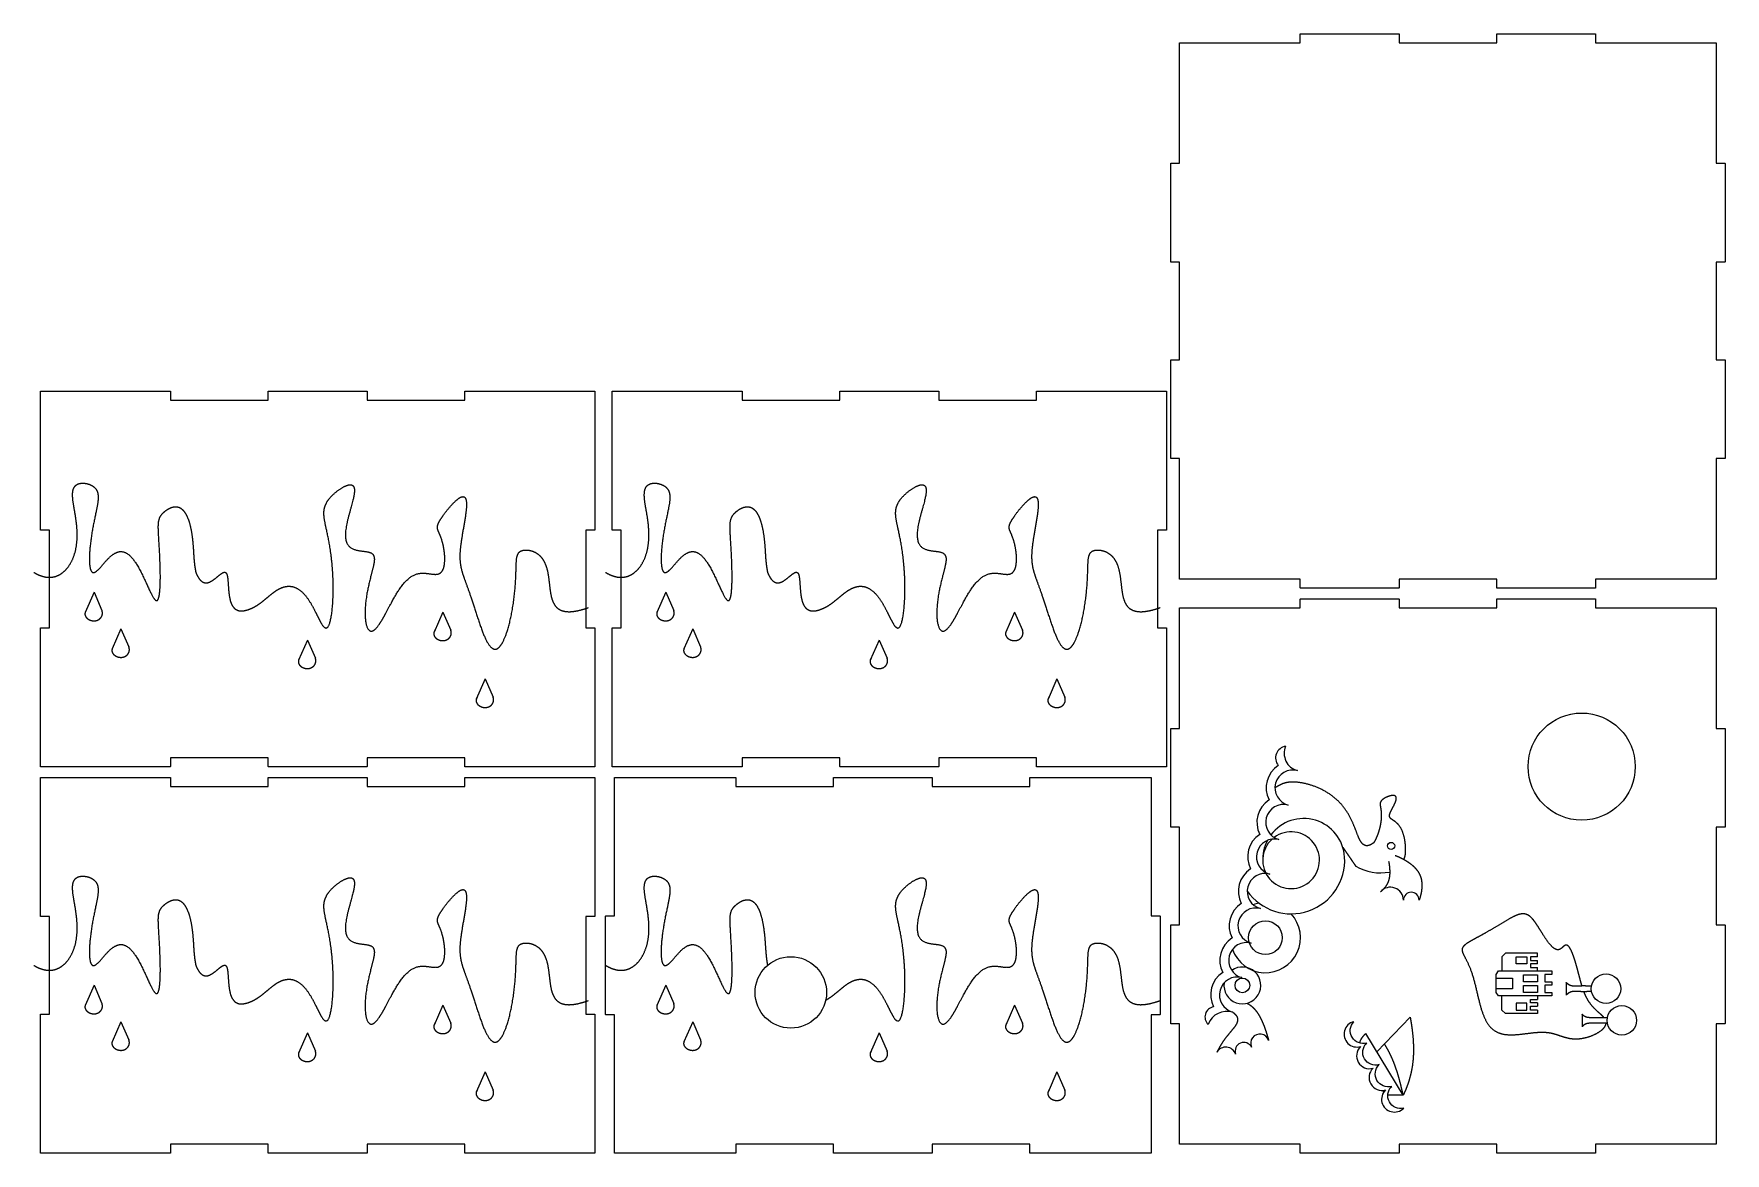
# Model space of a CAD drawing. Header units: millimetres. Extents: x -2 to 471, y 3 to 316.
import ezdxf

# ---------------------------------------------------------------- set-up
doc = ezdxf.new("R2010")
doc.units = ezdxf.units.MM
doc.layers.get('0').update_dxf_attribs({"linetype": 'CONTINUOUS'})

msp = doc.modelspace()

# ---------------------------------------------------------------- linework, layer by layer
for p, q in [((15, 160), (12.53, 154.38)), ((15, 160), (17.23, 154.93)), ((175, 160), (172.53, 154.38)), ((175, 160), (177.23, 154.93)), ((112.62, 154.46), (110.15, 148.84)), ((112.62, 154.46), (114.85, 149.39)), ((272.62, 154.46), (270.15, 148.84)), ((272.62, 154.46), (274.85, 149.39)), ((22.54, 149.79), (20.07, 144.16)), ((22.54, 149.79), (24.77, 144.72)), ((182.54, 149.79), (180.07, 144.16)), ((182.54, 149.79), (184.77, 144.72)), ((74.72, 146.64), (72.25, 141.02)), ((74.72, 146.64), (76.95, 141.57)), ((234.72, 146.64), (232.25, 141.02)), ((234.72, 146.64), (236.95, 141.57)), ((124.46, 135.75), (121.99, 130.12)), ((124.46, 135.75), (126.69, 130.68)), ((284.46, 135.75), (281.99, 130.12)), ((284.46, 135.75), (286.69, 130.68)), ((410, 59), (409, 58)), ((409, 58), (409, 54)), ((419, 59), (410, 59)), ((419, 58), (417, 58)), ((417, 58), (417, 56.9)), ((417, 56.9), (419, 56.9)), ((419, 58), (419, 59)), ((419, 56), (419, 56.9)), ((419, 56), (417, 56)), ((417, 56), (417, 55)), ((417, 55), (419, 55)), ((419, 54), (419, 55)), ((15, 50), (12.53, 44.38)), ((15, 50), (17.23, 44.93)), ((175, 50), (172.53, 44.38)), ((175, 50), (177.23, 44.93)), ((407.41, 51.98), (412, 51.98)), ((412, 49), (407.41, 49)), ((412, 51.98), (412, 49)), ((427.01, 50.74), (427.01, 47.26)), ((112.62, 44.46), (110.15, 38.84)), ((112.62, 44.46), (114.85, 39.39)), ((272.62, 44.46), (270.15, 38.84)), ((272.62, 44.46), (274.85, 39.39)), ((409, 43.06), (409, 47.06)), ((410, 42.06), (409, 43.06)), ((417, 45.06), (417, 46.06)), ((417, 46.06), (419, 46.06)), ((419, 45.06), (417, 45.06)), ((417, 44.15), (419, 44.15)), ((417, 43.06), (417, 44.15)), ((419, 43.06), (417, 43.06)), ((419, 47.06), (419, 46.06)), ((419, 45.06), (419, 44.15)), ((419, 43.06), (419, 42.06)), ((22.54, 39.79), (20.07, 34.16)), ((22.54, 39.79), (24.77, 34.72)), ((182.54, 39.79), (180.07, 34.16)), ((182.54, 39.79), (184.77, 34.72)), ((383.33, 41.08), (374.04, 31.34)), ((419, 42.06), (410, 42.06)), ((431.44, 41.88), (431.44, 38.4)), ((74.72, 36.64), (72.25, 31.02)), ((74.72, 36.64), (76.95, 31.57)), ((234.72, 36.64), (232.25, 31.02)), ((234.72, 36.64), (236.95, 31.57)), ((381.36, 19.22), (370.92, 36.5)), ((124.46, 25.75), (121.99, 20.12)), ((124.46, 25.75), (126.69, 20.68)), ((284.46, 25.75), (281.99, 20.12)), ((284.46, 25.75), (286.69, 20.68)), ((375.96, 20.17), (375.71, 20.58)), ((381.36, 19.22), (377.05, 19.22))]:
    msp.add_line(p, q)
for points in [[(380.23, 163.66), (380.23, 161.21), (380.18, 161.16), (352.62, 161.16), (352.57, 161.21), (352.57, 163.66), (318.87, 163.66), (318.82, 163.71), (318.82, 197.41), (316.37, 197.41), (316.32, 197.46), (316.32, 225.02), (316.37, 225.07), (318.82, 225.07), (318.82, 252.41), (316.37, 252.41), (316.32, 252.46), (316.32, 280.02), (316.37, 280.07), (318.82, 280.07), (318.82, 313.77), (318.87, 313.82), (352.57, 313.82), (352.57, 316.27), (352.62, 316.32), (380.18, 316.32), (380.23, 316.27), (380.23, 313.82), (407.57, 313.82), (407.57, 316.27), (407.62, 316.32), (435.18, 316.32), (435.23, 316.27), (435.23, 313.82), (468.93, 313.82), (468.98, 313.77), (468.98, 280.07), (471.43, 280.07), (471.48, 280.02), (471.48, 252.46), (471.43, 252.41), (468.98, 252.41), (468.98, 225.07), (471.43, 225.07), (471.48, 225.02), (471.48, 197.46), (471.43, 197.41), (468.98, 197.41), (468.98, 163.71), (468.93, 163.66), (435.23, 163.66), (435.23, 161.21), (435.18, 161.16), (407.62, 161.16), (407.57, 161.21), (407.57, 163.66)], [(118.75, 216.27), (118.8, 216.32), (155.11, 216.32), (155.16, 216.27), (155.16, 177.46), (155.11, 177.41), (152.66, 177.41), (152.66, 150.07), (155.11, 150.07), (155.16, 150.02), (155.16, 111.21), (155.11, 111.16), (118.8, 111.16), (118.75, 111.21), (118.75, 113.66), (91.41, 113.66), (91.41, 111.21), (91.36, 111.16), (63.8, 111.16), (63.75, 111.21), (63.75, 113.66), (36.41, 113.66), (36.41, 111.21), (36.36, 111.16), (0.05, 111.16), (0, 111.21), (0, 150.02), (0.05, 150.07), (2.5, 150.07), (2.5, 177.41), (0.05, 177.41), (0, 177.46), (0, 216.27), (0.05, 216.32), (36.36, 216.32), (36.41, 216.27), (36.41, 213.82), (63.75, 213.82), (63.75, 216.27), (63.8, 216.32), (91.36, 216.32), (91.41, 216.27), (91.41, 213.82), (118.75, 213.82)], [(251.41, 216.27), (251.41, 213.82), (278.75, 213.82), (278.75, 216.27), (278.8, 216.32), (315.11, 216.32), (315.16, 216.27), (315.16, 177.46), (315.11, 177.41), (312.66, 177.41), (312.66, 150.07), (315.11, 150.07), (315.16, 150.02), (315.16, 111.21), (315.11, 111.16), (278.8, 111.16), (278.75, 111.21), (278.75, 113.66), (251.41, 113.66), (251.41, 111.21), (251.36, 111.16), (223.8, 111.16), (223.75, 111.21), (223.75, 113.66), (196.41, 113.66), (196.41, 111.21), (196.36, 111.16), (160.05, 111.16), (160, 111.21), (160, 150.02), (160.05, 150.07), (162.5, 150.07), (162.5, 177.41), (160.05, 177.41), (160, 177.46), (160, 216.27), (160.05, 216.32), (196.36, 216.32), (196.41, 216.27), (196.41, 213.82), (223.75, 213.82), (223.75, 216.27), (223.8, 216.32), (251.36, 216.32)], [(471.43, 39.25), (468.98, 39.25), (468.98, 5.55), (468.93, 5.5), (435.23, 5.5), (435.23, 3.05), (435.18, 3), (407.62, 3), (407.57, 3.05), (407.57, 5.5), (380.23, 5.5), (380.23, 3.05), (380.18, 3), (352.62, 3), (352.57, 3.05), (352.57, 5.5), (318.87, 5.5), (318.82, 5.55), (318.82, 39.25), (316.37, 39.25), (316.32, 39.3), (316.32, 66.86), (316.37, 66.91), (318.82, 66.91), (318.82, 94.25), (316.37, 94.25), (316.32, 94.3), (316.32, 121.86), (316.37, 121.91), (318.82, 121.91), (318.82, 155.61), (318.87, 155.66), (352.57, 155.66), (352.57, 158.11), (352.62, 158.16), (380.18, 158.16), (380.23, 158.11), (380.23, 155.66), (407.57, 155.66), (407.57, 158.11), (407.62, 158.16), (435.18, 158.16), (435.23, 158.11), (435.23, 155.66), (468.93, 155.66), (468.98, 155.61), (468.98, 121.91), (471.43, 121.91), (471.48, 121.86), (471.48, 94.3), (471.43, 94.25), (468.98, 94.25), (468.98, 66.91), (471.43, 66.91), (471.48, 66.86), (471.48, 39.3)], [(155.16, 108.11), (155.16, 69.3), (155.11, 69.25), (152.66, 69.25), (152.66, 41.91), (155.11, 41.91), (155.16, 41.86), (155.16, 3.05), (155.11, 3), (118.8, 3), (118.75, 3.05), (118.75, 5.5), (91.41, 5.5), (91.41, 3.05), (91.36, 3), (63.8, 3), (63.75, 3.05), (63.75, 5.5), (36.41, 5.5), (36.41, 3.05), (36.36, 3), (0.05, 3), (0, 3.05), (0, 41.86), (0.05, 41.91), (2.5, 41.91), (2.5, 69.25), (0.05, 69.25), (0, 69.3), (0, 108.11), (0.05, 108.16), (36.36, 108.16), (36.41, 108.11), (36.41, 105.66), (63.75, 105.66), (63.75, 108.11), (63.8, 108.16), (91.36, 108.16), (91.41, 108.11), (91.41, 105.66), (118.75, 105.66), (118.75, 108.11), (118.8, 108.16), (155.11, 108.16)], [(158.16, 69.36), (158.21, 69.41), (160.66, 69.41), (160.66, 108.11), (160.71, 108.16), (194.52, 108.16), (194.57, 108.11), (194.57, 105.66), (221.91, 105.66), (221.91, 108.11), (221.96, 108.16), (249.52, 108.16), (249.57, 108.11), (249.57, 105.66), (276.91, 105.66), (276.91, 108.11), (276.96, 108.16), (310.77, 108.16), (310.82, 108.11), (310.82, 69.41), (313.27, 69.41), (313.32, 69.36), (313.32, 41.8), (313.27, 41.75), (310.82, 41.75), (310.82, 3.05), (310.77, 3), (276.96, 3), (276.91, 3.05), (276.91, 5.5), (249.57, 5.5), (249.57, 3.05), (249.52, 3), (221.96, 3), (221.91, 3.05), (221.91, 5.5), (194.57, 5.5), (194.57, 3.05), (194.52, 3), (160.71, 3), (160.66, 3.05), (160.66, 41.75), (158.21, 41.75), (158.16, 41.8)], [(413, 58), (416, 58), (416, 56), (413, 56)], [(408, 54), (423, 54), (423, 53), (421, 53), (421, 51), (423, 51), (423, 50), (421, 50), (421, 48), (423, 48), (423, 47), (408, 47), (407.41, 48), (407.41, 53.05)], [(415, 52.91), (419, 52.91), (419, 51), (415, 51)], [(415, 49.91), (419, 49.91), (419, 48), (415, 48)], [(413, 43), (416, 43), (416, 45), (413, 45)]]:
    msp.add_lwpolyline(points, close=True)
msp.add_lwpolyline([(371.16, 33.84, -0.767327), (367.56, 39.8, 1.019423), (369.43, 32.84, 0.782722), (372.93, 26.78, 0.782722), (376.43, 20.71, 1.019423), (381.52, 15.61, -0.767327), (378.16, 21.71, -0.782722), (374.66, 27.78, -0.782722)], format="xyb", close=True)
for centre, radius in [((431.32, 111.21), 15), ((378, 89), 1), ((342.82, 63.32), 4.73), ((210, 48), 10), ((438.13, 49.04), 4.13), ((336.37, 49.97), 2.06), ((442.56, 40.18), 4.13)]:
    msp.add_circle(centre, radius)
for centre, radius, start, end in [((348.97, 113.64), 3.31, 98.4303, 219.5022), ((353.07, 114.92), 5, 156.5148, 255), ((350.49, 105.26), 7.47, 122.9933, 207.0067), ((350.49, 105.26), 5, 75, 255), ((347.9, 95.6), 7.47, 122.9933, 207.0067), ((347.9, 95.6), 5, 75, 255), ((353.52, 85.21), 11.47, 3.397, 143.1431), ((345.31, 85.94), 7.47, 122.9933, 207.0067), ((345.31, 85.94), 5, 75, 255), ((350, 85), 7.95, -227.9764, 126.7696), ((353.52, 85.21), 11.47, 152.2536, 183.397), ((350, 85), 15, -144.9378, 3.397), ((342.72, 76.29), 7.47, 122.9933, 207.0067), ((342.72, 76.29), 5, 75, 255), ((375, 95), 13.55, 239.2757, 281.0924), ((377.81, 73.83), 3.61, 0, 140.1944), ((383.62, 73.83), 2.19, 0.0006, 180), ((340.13, 66.63), 7.47, 122.9933, 207.0067), ((340.13, 66.63), 5, 75, 255), ((342.82, 63.32), 9.81, 100.4102, 110.2264), ((342.82, 63.32), 9.81, -160.3748, 42.9679), ((337.54, 56.97), 7.47, 122.9933, 207.0067), ((337.54, 56.97), 5, 75, 255), ((334.96, 47.31), 7.47, 122.9933, 207.0067), ((334.96, 47.31), 5, 75, 255), ((336.37, 49.97), 5.15, -187.9642, 125.2181), ((328.7, 41.14), 2.81, 98.1349, 228.2347), ((332.02, 37.22), 5.5, 72.671, 160.7115), ((336.77, 31.57), 2.43, 26.0131, 199.7468), ((341.26, 33.77), 2.57, 18.2838, 206.0131), ((368.43, 36.3), 3.61, 313.8979, 316.1021), ((371.93, 30.24), 3.61, 103.8979, 106.1021), ((331.73, 29.76), 2.92, 19.7468, 148.6713), ((371.93, 30.24), 3.61, 313.8979, 316.1021), ((375.43, 24.18), 3.61, 103.8979, 106.1021), ((375.43, 24.18), 3.61, 313.8979, 316.1021), ((378.93, 18.11), 3.61, 103.8979, 106.1021)]:
    msp.add_arc(centre, radius, start, end)
for points in [[(-1.84, 165.58), (-1.43, 165.33), (-0.61, 164.88), (0.58, 164.39), (2.11, 164.06), (3.91, 164.21), (5.58, 164.91), (7.1, 166.13), (8.4, 167.84), (9.42, 169.97), (10.09, 172.46), (10.37, 175.2), (10.29, 178.08), (9.9, 180.98), (9.39, 183.73), (8.98, 186.17), (8.92, 188.17), (9.36, 189.62), (10.39, 190.44), (11.87, 190.67), (13.5, 190.39), (14.93, 189.7), (15.89, 188.65), (16.28, 187.21), (16.15, 185.28), (15.65, 182.79), (14.97, 179.74), (14.32, 176.26), (13.83, 172.65), (13.63, 169.36), (13.77, 166.83), (14.28, 165.42), (15.15, 165.32), (16.37, 166.41), (17.86, 168.25), (19.57, 170.16), (21.42, 171.47), (23.32, 171.63), (25.2, 170.39), (26.98, 167.97), (28.62, 164.81), (30.06, 161.58), (31.28, 158.93), (32.23, 157.45), (32.93, 157.5), (33.37, 159.12), (33.58, 162), (33.59, 165.7), (33.45, 169.66), (33.24, 173.37), (33.04, 176.44), (32.94, 178.67), (33.08, 180.22), (33.54, 181.36), (34.37, 182.34), (35.56, 183.27), (36.97, 183.96), (38.43, 184.09), (39.77, 183.4), (40.88, 181.87), (41.71, 179.71), (42.27, 177.22), (42.6, 174.74), (42.78, 172.53), (42.88, 170.67), (42.98, 169.04), (43.12, 167.75), (43.28, 166.71), (43.41, 165.96), (43.48, 165.58)], [(59.76, 155.84), (60.12, 156.03), (60.81, 156.44), (61.81, 157.12), (63.06, 158.15), (64.6, 159.48), (66.19, 160.69), (67.9, 161.56), (69.73, 161.86), (71.6, 161.42), (73.4, 160.14), (75.05, 158.08), (76.49, 155.52), (77.73, 152.92), (78.79, 150.82), (79.71, 149.72), (80.52, 149.98), (81.19, 151.71), (81.7, 154.75), (81.98, 158.78), (81.98, 163.38), (81.68, 168.07), (81.12, 172.46), (80.39, 176.22), (79.66, 179.25), (79.21, 181.68), (79.33, 183.72), (80.22, 185.63), (81.89, 187.51), (84.12, 189.24), (86.31, 190.32), (87.82, 190.18), (88.15, 188.4), (87.35, 185.07), (86.06, 180.88), (85.12, 176.74), (85.34, 173.56), (87.05, 171.81), (90.07, 171.51), (92.64, 171.34), (93.7, 170.25), (93.45, 167.98), (92.48, 164.65), (91.48, 160.67), (90.85, 156.56), (90.75, 152.88), (91.2, 150.16), (92.12, 148.81), (93.36, 149.04), (94.82, 150.8), (96.45, 153.68), (98.21, 157.13), (100.1, 160.51), (102.13, 163.25), (104.26, 164.96), (106.44, 165.52), (108.54, 165.27), (110.41, 164.89), (111.89, 165.05), (112.86, 166.24), (113.26, 168.42), (113.16, 171.15), (112.65, 173.82), (111.93, 175.92), (111.25, 177.25), (110.94, 178.18), (111.27, 179.32), (112.33, 181.06), (113.96, 183.23), (115.82, 185.34), (117.53, 186.78), (118.75, 187.04), (119.32, 185.89), (119.29, 183.52), (118.82, 180.35), (118.18, 176.87), (117.62, 173.56), (117.32, 170.71), (117.39, 168.31), (117.81, 166.18), (118.53, 164.02), (119.46, 161.55), (120.51, 158.6), (121.61, 155.2), (122.75, 151.63), (123.92, 148.28), (125.13, 145.6), (126.4, 144.01), (127.7, 143.79), (129, 145.05), (130.24, 147.63), (131.32, 151.19), (132.17, 155.31), (132.74, 159.53), (133.04, 163.41), (133.12, 166.61), (133.16, 168.98), (133.39, 170.56), (134.03, 171.49), (135.21, 171.91), (136.81, 171.87), (138.57, 171.3), (140.14, 170.12), (141.28, 168.32), (141.98, 166.01), (142.34, 163.41), (142.58, 160.76), (142.96, 158.33), (143.73, 156.37), (145.05, 155.03), (147.04, 154.41), (149.19, 154.53), (151.13, 154.98), (152.56, 155.43), (153.32, 155.7)], [(158.16, 165.58), (158.57, 165.33), (159.39, 164.88), (160.58, 164.39), (162.11, 164.06), (163.91, 164.21), (165.58, 164.91), (167.1, 166.13), (168.4, 167.84), (169.42, 169.97), (170.09, 172.46), (170.37, 175.2), (170.29, 178.08), (169.9, 180.98), (169.39, 183.73), (168.98, 186.17), (168.92, 188.17), (169.36, 189.62), (170.39, 190.44), (171.87, 190.67), (173.5, 190.39), (174.93, 189.7), (175.89, 188.65), (176.28, 187.21), (176.15, 185.28), (175.65, 182.79), (174.97, 179.74), (174.32, 176.26), (173.83, 172.65), (173.63, 169.36), (173.77, 166.83), (174.28, 165.42), (175.15, 165.32), (176.37, 166.41), (177.86, 168.25), (179.57, 170.16), (181.42, 171.47), (183.32, 171.63), (185.2, 170.39), (186.98, 167.97), (188.62, 164.81), (190.06, 161.58), (191.28, 158.93), (192.23, 157.45), (192.93, 157.5), (193.37, 159.12), (193.58, 162), (193.59, 165.7), (193.45, 169.66), (193.24, 173.37), (193.04, 176.44), (192.94, 178.67), (193.08, 180.22), (193.54, 181.36), (194.37, 182.34), (195.56, 183.27), (196.97, 183.96), (198.43, 184.09), (199.77, 183.4), (200.88, 181.87), (201.71, 179.71), (202.27, 177.22), (202.6, 174.74), (202.78, 172.53), (202.88, 170.67), (202.98, 169.04), (203.12, 167.75), (203.28, 166.71), (203.41, 165.96), (203.48, 165.58)], [(219.76, 155.84), (220.12, 156.03), (220.81, 156.44), (221.81, 157.12), (223.06, 158.15), (224.6, 159.48), (226.19, 160.69), (227.9, 161.56), (229.73, 161.86), (231.6, 161.42), (233.4, 160.14), (235.05, 158.08), (236.49, 155.52), (237.73, 152.92), (238.79, 150.82), (239.71, 149.72), (240.52, 149.98), (241.19, 151.71), (241.7, 154.75), (241.98, 158.78), (241.98, 163.38), (241.68, 168.07), (241.12, 172.46), (240.39, 176.22), (239.66, 179.25), (239.21, 181.68), (239.33, 183.72), (240.22, 185.63), (241.89, 187.51), (244.12, 189.24), (246.31, 190.32), (247.82, 190.18), (248.15, 188.4), (247.35, 185.07), (246.06, 180.88), (245.12, 176.74), (245.34, 173.56), (247.05, 171.81), (250.07, 171.51), (252.64, 171.34), (253.7, 170.25), (253.45, 167.98), (252.48, 164.65), (251.48, 160.67), (250.85, 156.56), (250.75, 152.88), (251.2, 150.16), (252.12, 148.81), (253.36, 149.04), (254.82, 150.8), (256.45, 153.68), (258.21, 157.13), (260.1, 160.51), (262.13, 163.25), (264.26, 164.96), (266.44, 165.52), (268.54, 165.27), (270.41, 164.89), (271.89, 165.05), (272.86, 166.24), (273.26, 168.42), (273.16, 171.15), (272.65, 173.82), (271.93, 175.92), (271.25, 177.25), (270.94, 178.18), (271.27, 179.32), (272.33, 181.06), (273.96, 183.23), (275.82, 185.34), (277.53, 186.78), (278.75, 187.04), (279.32, 185.89), (279.29, 183.52), (278.82, 180.35), (278.18, 176.87), (277.62, 173.56), (277.32, 170.71), (277.39, 168.31), (277.81, 166.18), (278.53, 164.02), (279.46, 161.55), (280.51, 158.6), (281.61, 155.2), (282.75, 151.63), (283.92, 148.28), (285.13, 145.6), (286.4, 144.01), (287.7, 143.79), (289, 145.05), (290.24, 147.63), (291.32, 151.19), (292.17, 155.31), (292.74, 159.53), (293.04, 163.41), (293.12, 166.61), (293.16, 168.98), (293.39, 170.56), (294.03, 171.49), (295.21, 171.91), (296.81, 171.87), (298.57, 171.3), (300.14, 170.12), (301.28, 168.32), (301.98, 166.01), (302.34, 163.41), (302.58, 160.76), (302.96, 158.33), (303.73, 156.37), (305.05, 155.03), (307.04, 154.41), (309.19, 154.53), (311.13, 154.98), (312.56, 155.43), (313.32, 155.7)], [(43.48, 165.58), (43.63, 165.21), (43.94, 164.52), (44.43, 163.68), (45.14, 162.9), (46.11, 162.52), (47.15, 162.67), (48.23, 163.28), (49.3, 164.14), (50.3, 165.01), (51.14, 165.62), (51.78, 165.74), (52.2, 165.24), (52.43, 164.13), (52.54, 162.56), (52.65, 160.71), (52.84, 158.82), (53.22, 157.13), (53.86, 155.8), (54.81, 154.95), (56.09, 154.64), (57.39, 154.84), (58.52, 155.24), (59.34, 155.62), (59.76, 155.84)], [(203.48, 165.58), (203.63, 165.21), (203.94, 164.52), (204.43, 163.68), (205.14, 162.9), (206.11, 162.52), (207.15, 162.67), (208.23, 163.28), (209.3, 164.14), (210.3, 165.01), (211.14, 165.62), (211.78, 165.74), (212.2, 165.24), (212.43, 164.13), (212.54, 162.56), (212.65, 160.71), (212.84, 158.82), (213.22, 157.13), (213.86, 155.8), (214.81, 154.95), (216.09, 154.64), (217.39, 154.84), (218.52, 155.24), (219.34, 155.62), (219.76, 155.84)], [(12.77, 154.93), (12.72, 154.84), (12.63, 154.67), (12.52, 154.41), (12.44, 154.08), (12.46, 153.69), (12.58, 153.31), (12.81, 152.96), (13.13, 152.64), (13.52, 152.37), (13.98, 152.16), (14.47, 152.03), (14.97, 151.98), (15.46, 152.02), (15.92, 152.15), (16.33, 152.35), (16.69, 152.62), (16.98, 152.93), (17.19, 153.28), (17.32, 153.66), (17.38, 154.07), (17.36, 154.4), (17.31, 154.66), (17.26, 154.84), (17.23, 154.93)], [(172.77, 154.93), (172.72, 154.84), (172.63, 154.67), (172.52, 154.41), (172.44, 154.08), (172.46, 153.69), (172.58, 153.31), (172.81, 152.96), (173.13, 152.64), (173.52, 152.37), (173.98, 152.16), (174.47, 152.03), (174.97, 151.98), (175.46, 152.02), (175.92, 152.15), (176.33, 152.35), (176.69, 152.62), (176.98, 152.93), (177.19, 153.28), (177.32, 153.66), (177.38, 154.07), (177.36, 154.4), (177.31, 154.66), (177.26, 154.84), (177.23, 154.93)], [(110.39, 149.39), (110.34, 149.3), (110.25, 149.13), (110.14, 148.87), (110.06, 148.54), (110.08, 148.15), (110.2, 147.77), (110.43, 147.42), (110.75, 147.1), (111.14, 146.83), (111.6, 146.62), (112.09, 146.49), (112.59, 146.44), (113.08, 146.48), (113.54, 146.6), (113.95, 146.81), (114.31, 147.08), (114.6, 147.39), (114.81, 147.74), (114.94, 148.12), (115, 148.53), (114.98, 148.86), (114.93, 149.12), (114.88, 149.3), (114.85, 149.39)], [(270.39, 149.39), (270.34, 149.3), (270.25, 149.13), (270.14, 148.87), (270.06, 148.54), (270.08, 148.15), (270.2, 147.77), (270.43, 147.42), (270.75, 147.1), (271.14, 146.83), (271.6, 146.62), (272.09, 146.49), (272.59, 146.44), (273.08, 146.48), (273.54, 146.6), (273.95, 146.81), (274.31, 147.08), (274.6, 147.39), (274.81, 147.74), (274.94, 148.12), (275, 148.53), (274.98, 148.86), (274.93, 149.12), (274.88, 149.3), (274.85, 149.39)], [(20.31, 144.72), (20.26, 144.63), (20.17, 144.45), (20.06, 144.2), (19.99, 143.87), (20, 143.47), (20.12, 143.1), (20.35, 142.74), (20.67, 142.43), (21.07, 142.15), (21.52, 141.95), (22.01, 141.81), (22.51, 141.76), (23, 141.8), (23.46, 141.93), (23.87, 142.13), (24.23, 142.4), (24.52, 142.72), (24.73, 143.07), (24.87, 143.45), (24.92, 143.85), (24.9, 144.19), (24.85, 144.45), (24.8, 144.63), (24.77, 144.72)], [(180.31, 144.72), (180.26, 144.63), (180.17, 144.45), (180.06, 144.2), (179.99, 143.87), (180, 143.47), (180.12, 143.1), (180.35, 142.74), (180.67, 142.43), (181.07, 142.15), (181.52, 141.95), (182.01, 141.81), (182.51, 141.76), (183, 141.8), (183.46, 141.93), (183.87, 142.13), (184.23, 142.4), (184.52, 142.72), (184.73, 143.07), (184.87, 143.45), (184.92, 143.85), (184.9, 144.19), (184.85, 144.45), (184.8, 144.63), (184.77, 144.72)], [(72.49, 141.57), (72.44, 141.48), (72.34, 141.31), (72.24, 141.06), (72.16, 140.73), (72.18, 140.33), (72.3, 139.95), (72.53, 139.6), (72.85, 139.28), (73.24, 139.01), (73.7, 138.8), (74.18, 138.67), (74.68, 138.62), (75.17, 138.66), (75.63, 138.79), (76.05, 138.99), (76.41, 139.26), (76.69, 139.57), (76.91, 139.93), (77.04, 140.31), (77.1, 140.71), (77.08, 141.04), (77.03, 141.31), (76.98, 141.48), (76.95, 141.57)], [(232.49, 141.57), (232.44, 141.48), (232.34, 141.31), (232.24, 141.06), (232.16, 140.73), (232.18, 140.33), (232.3, 139.95), (232.53, 139.6), (232.85, 139.28), (233.24, 139.01), (233.7, 138.8), (234.18, 138.67), (234.68, 138.62), (235.17, 138.66), (235.63, 138.79), (236.05, 138.99), (236.41, 139.26), (236.69, 139.57), (236.91, 139.93), (237.04, 140.31), (237.1, 140.71), (237.08, 141.04), (237.03, 141.31), (236.98, 141.48), (236.95, 141.57)], [(122.23, 130.68), (122.18, 130.59), (122.09, 130.41), (121.99, 130.16), (121.91, 129.83), (121.92, 129.43), (122.05, 129.06), (122.27, 128.7), (122.59, 128.39), (122.99, 128.12), (123.44, 127.91), (123.93, 127.77), (124.43, 127.72), (124.92, 127.76), (125.38, 127.89), (125.8, 128.09), (126.15, 128.36), (126.44, 128.68), (126.65, 129.03), (126.79, 129.41), (126.84, 129.81), (126.82, 130.15), (126.77, 130.41), (126.72, 130.59), (126.69, 130.68)], [(282.23, 130.68), (282.18, 130.59), (282.09, 130.41), (281.99, 130.16), (281.91, 129.83), (281.92, 129.43), (282.05, 129.06), (282.27, 128.7), (282.59, 128.39), (282.99, 128.12), (283.44, 127.91), (283.93, 127.77), (284.43, 127.72), (284.92, 127.76), (285.38, 127.89), (285.8, 128.09), (286.15, 128.36), (286.44, 128.68), (286.65, 129.03), (286.79, 129.41), (286.84, 129.81), (286.82, 130.15), (286.77, 130.41), (286.72, 130.59), (286.69, 130.68)], [(373.08, 89.86), (372.82, 89.66), (372.33, 89.34), (371.63, 89.02), (370.82, 88.95), (369.98, 89.44), (369.27, 90.47), (368.63, 91.98), (367.95, 93.85), (367.11, 95.94), (366.01, 98.1), (364.57, 100.2), (362.76, 102.11), (360.62, 103.74), (358.27, 105.04), (355.85, 106), (353.54, 106.61), (351.48, 106.9), (349.78, 106.92), (348.44, 106.72), (347.39, 106.34), (346.65, 105.94), (346.08, 105.61), (345.69, 105.37), (345.49, 105.25)], [(381.57, 85.21), (381.6, 85.29), (381.65, 85.43), (381.74, 85.62), (381.84, 85.87), (381.96, 86.35), (382.05, 87.14), (382.07, 88.27), (382, 89.66), (381.77, 91.18), (381.37, 92.67), (380.79, 93.99), (380.06, 95.03), (379.24, 95.76), (378.44, 96.26), (377.82, 96.66), (377.48, 97.12), (377.5, 97.76), (377.86, 98.64), (378.43, 99.7), (379.02, 100.82), (379.45, 101.84), (379.54, 102.64), (379.21, 103.09), (378.49, 103.2), (377.54, 103), (376.55, 102.61), (375.7, 102.12), (375.15, 101.61), (374.9, 101.1), (374.89, 100.55), (375.01, 99.93), (375.15, 99.19), (375.25, 98.34), (375.27, 97.39), (375.21, 96.37), (375.07, 95.31), (374.87, 94.27), (374.6, 93.26), (374.29, 92.31), (373.94, 91.41), (373.61, 90.76), (373.36, 90.29), (373.17, 90), (373.08, 89.86)], [(364.47, 88.65), (364.61, 88.44), (364.9, 88.01), (365.33, 87.38), (365.91, 86.53), (366.63, 85.47), (367.21, 84.62), (367.64, 83.99), (367.93, 83.57), (368.08, 83.35)], [(379.17, 86.35), (379.38, 86.26), (379.8, 86.09), (380.41, 85.82), (381.2, 85.43), (382.14, 84.9), (383.03, 84.32), (383.87, 83.68), (384.63, 82.98), (385.3, 82.2), (385.85, 81.34), (386.27, 80.4), (386.53, 79.36), (386.64, 78.25), (386.6, 77.11), (386.44, 75.96), (386.23, 75.07), (386.04, 74.44), (385.89, 74.03), (385.82, 73.83)], [(-1.84, 55.58), (-1.43, 55.33), (-0.61, 54.88), (0.58, 54.39), (2.11, 54.06), (3.91, 54.21), (5.58, 54.91), (7.1, 56.13), (8.4, 57.84), (9.42, 59.97), (10.09, 62.46), (10.37, 65.2), (10.29, 68.08), (9.9, 70.98), (9.39, 73.73), (8.98, 76.17), (8.92, 78.17), (9.36, 79.62), (10.39, 80.44), (11.87, 80.67), (13.5, 80.39), (14.93, 79.7), (15.89, 78.65), (16.28, 77.21), (16.15, 75.28), (15.65, 72.79), (14.97, 69.74), (14.32, 66.26), (13.83, 62.65), (13.63, 59.36), (13.77, 56.83), (14.28, 55.42), (15.15, 55.32), (16.37, 56.41), (17.86, 58.25), (19.57, 60.16), (21.42, 61.47), (23.32, 61.63), (25.2, 60.39), (26.98, 57.97), (28.62, 54.81), (30.06, 51.58), (31.28, 48.93), (32.23, 47.45), (32.93, 47.5), (33.37, 49.12), (33.58, 52), (33.59, 55.7), (33.45, 59.66), (33.24, 63.37), (33.04, 66.44), (32.94, 68.67), (33.08, 70.22), (33.54, 71.36), (34.37, 72.34), (35.56, 73.27), (36.97, 73.96), (38.43, 74.09), (39.77, 73.4), (40.88, 71.87), (41.71, 69.71), (42.27, 67.22), (42.6, 64.74), (42.78, 62.53), (42.88, 60.67), (42.98, 59.04), (43.12, 57.75), (43.28, 56.71), (43.41, 55.96), (43.48, 55.58)], [(377.3, 84.67), (377.34, 84.44), (377.42, 83.99), (377.52, 83.33), (377.6, 82.47), (377.63, 81.46), (377.56, 80.5), (377.39, 79.61), (377.12, 78.79), (376.74, 78.03), (376.27, 77.34), (375.82, 76.83), (375.44, 76.48), (375.17, 76.25), (375.04, 76.14)], [(377.55, 81.69), (377.55, 81.69), (377.55, 81.69), (377.56, 81.69), (377.57, 81.7), (377.58, 81.7), (377.59, 81.7), (377.6, 81.7), (377.6, 81.7), (377.61, 81.7)], [(59.76, 45.84), (60.12, 46.03), (60.81, 46.44), (61.81, 47.12), (63.06, 48.15), (64.6, 49.48), (66.19, 50.69), (67.9, 51.56), (69.73, 51.86), (71.6, 51.42), (73.4, 50.14), (75.05, 48.08), (76.49, 45.52), (77.73, 42.92), (78.79, 40.82), (79.71, 39.72), (80.52, 39.98), (81.19, 41.71), (81.7, 44.75), (81.98, 48.78), (81.98, 53.38), (81.68, 58.07), (81.12, 62.46), (80.39, 66.22), (79.66, 69.25), (79.21, 71.68), (79.33, 73.72), (80.22, 75.63), (81.89, 77.51), (84.12, 79.24), (86.31, 80.32), (87.82, 80.18), (88.15, 78.4), (87.35, 75.07), (86.06, 70.88), (85.12, 66.74), (85.34, 63.56), (87.05, 61.81), (90.07, 61.51), (92.64, 61.34), (93.7, 60.25), (93.45, 57.98), (92.48, 54.65), (91.48, 50.67), (90.85, 46.56), (90.75, 42.88), (91.2, 40.16), (92.12, 38.81), (93.36, 39.04), (94.82, 40.8), (96.45, 43.68), (98.21, 47.13), (100.1, 50.51), (102.13, 53.25), (104.26, 54.96), (106.44, 55.52), (108.54, 55.27), (110.41, 54.89), (111.89, 55.05), (112.86, 56.24), (113.26, 58.42), (113.16, 61.15), (112.65, 63.82), (111.93, 65.92), (111.25, 67.25), (110.94, 68.18), (111.27, 69.32), (112.33, 71.06), (113.96, 73.23), (115.82, 75.34), (117.53, 76.78), (118.75, 77.04), (119.32, 75.89), (119.29, 73.52), (118.82, 70.35), (118.18, 66.87), (117.62, 63.56), (117.32, 60.71), (117.39, 58.31), (117.81, 56.18), (118.53, 54.02), (119.46, 51.55), (120.51, 48.6), (121.61, 45.2), (122.75, 41.63), (123.92, 38.28), (125.13, 35.6), (126.4, 34.01), (127.7, 33.79), (129, 35.05), (130.24, 37.63), (131.32, 41.19), (132.17, 45.31), (132.74, 49.53), (133.04, 53.41), (133.12, 56.61), (133.16, 58.98), (133.39, 60.56), (134.03, 61.49), (135.21, 61.91), (136.81, 61.87), (138.57, 61.3), (140.14, 60.12), (141.28, 58.32), (141.98, 56.01), (142.34, 53.41), (142.58, 50.76), (142.96, 48.33), (143.73, 46.37), (145.05, 45.03), (147.04, 44.41), (149.19, 44.53), (151.13, 44.98), (152.56, 45.43), (153.32, 45.7)], [(219.76, 45.84), (220.12, 46.03), (220.81, 46.44), (221.81, 47.12), (223.06, 48.15), (224.6, 49.48), (226.19, 50.69), (227.9, 51.56), (229.73, 51.86), (231.6, 51.42), (233.4, 50.14), (235.05, 48.08), (236.49, 45.52), (237.73, 42.92), (238.79, 40.82), (239.71, 39.72), (240.52, 39.98), (241.19, 41.71), (241.7, 44.75), (241.98, 48.78), (241.98, 53.38), (241.68, 58.07), (241.12, 62.46), (240.39, 66.22), (239.66, 69.25), (239.21, 71.68), (239.33, 73.72), (240.22, 75.63), (241.89, 77.51), (244.12, 79.24), (246.31, 80.32), (247.82, 80.18), (248.15, 78.4), (247.35, 75.07), (246.06, 70.88), (245.12, 66.74), (245.34, 63.56), (247.05, 61.81), (250.07, 61.51), (252.64, 61.34), (253.7, 60.25), (253.45, 57.98), (252.48, 54.65), (251.48, 50.67), (250.85, 46.56), (250.75, 42.88), (251.2, 40.16), (252.12, 38.81), (253.36, 39.04), (254.82, 40.8), (256.45, 43.68), (258.21, 47.13), (260.1, 50.51), (262.13, 53.25), (264.26, 54.96), (266.44, 55.52), (268.54, 55.27), (270.41, 54.89), (271.89, 55.05), (272.86, 56.24), (273.26, 58.42), (273.16, 61.15), (272.65, 63.82), (271.93, 65.92), (271.25, 67.25), (270.94, 68.18), (271.27, 69.32), (272.33, 71.06), (273.96, 73.23), (275.82, 75.34), (277.53, 76.78), (278.75, 77.04), (279.32, 75.89), (279.29, 73.52), (278.82, 70.35), (278.18, 66.87), (277.62, 63.56), (277.32, 60.71), (277.39, 58.31), (277.81, 56.18), (278.53, 54.02), (279.46, 51.55), (280.51, 48.6), (281.61, 45.2), (282.75, 41.63), (283.92, 38.28), (285.13, 35.6), (286.4, 34.01), (287.7, 33.79), (289, 35.05), (290.24, 37.63), (291.32, 41.19), (292.17, 45.31), (292.74, 49.53), (293.04, 53.41), (293.12, 56.61), (293.16, 58.98), (293.39, 60.56), (294.03, 61.49), (295.21, 61.91), (296.81, 61.87), (298.57, 61.3), (300.14, 60.12), (301.28, 58.32), (301.98, 56.01), (302.34, 53.41), (302.58, 50.76), (302.96, 48.33), (303.73, 46.37), (305.05, 45.03), (307.04, 44.41), (309.19, 44.53), (311.13, 44.98), (312.56, 45.43), (313.32, 45.7)], [(43.48, 55.58), (43.63, 55.21), (43.94, 54.52), (44.43, 53.68), (45.14, 52.9), (46.11, 52.52), (47.15, 52.67), (48.23, 53.28), (49.3, 54.14), (50.3, 55.01), (51.14, 55.62), (51.78, 55.74), (52.2, 55.24), (52.43, 54.13), (52.54, 52.56), (52.65, 50.71), (52.84, 48.82), (53.22, 47.13), (53.86, 45.8), (54.81, 44.95), (56.09, 44.64), (57.39, 44.84), (58.52, 45.24), (59.34, 45.62), (59.76, 45.84)], [(12.77, 44.93), (12.72, 44.84), (12.63, 44.67), (12.52, 44.41), (12.44, 44.08), (12.46, 43.69), (12.58, 43.31), (12.81, 42.96), (13.13, 42.64), (13.52, 42.37), (13.98, 42.16), (14.47, 42.03), (14.97, 41.98), (15.46, 42.02), (15.92, 42.15), (16.33, 42.35), (16.69, 42.62), (16.98, 42.93), (17.19, 43.28), (17.32, 43.66), (17.38, 44.07), (17.36, 44.4), (17.31, 44.66), (17.26, 44.84), (17.23, 44.93)], [(172.77, 44.93), (172.72, 44.84), (172.63, 44.67), (172.52, 44.41), (172.44, 44.08), (172.46, 43.69), (172.58, 43.31), (172.81, 42.96), (173.13, 42.64), (173.52, 42.37), (173.98, 42.16), (174.47, 42.03), (174.97, 41.98), (175.46, 42.02), (175.92, 42.15), (176.33, 42.35), (176.69, 42.62), (176.98, 42.93), (177.19, 43.28), (177.32, 43.66), (177.38, 44.07), (177.36, 44.4), (177.31, 44.66), (177.26, 44.84), (177.23, 44.93)], [(337.67, 44.98), (337.83, 44.9), (338.15, 44.72), (338.61, 44.42), (339.2, 43.95), (339.9, 43.24), (340.56, 42.39), (341.18, 41.4), (341.75, 40.27), (342.29, 39.01), (342.8, 37.64), (343.17, 36.46), (343.45, 35.53), (343.62, 34.9), (343.71, 34.57)], [(110.39, 39.39), (110.34, 39.3), (110.25, 39.13), (110.14, 38.87), (110.06, 38.54), (110.08, 38.15), (110.2, 37.77), (110.43, 37.42), (110.75, 37.1), (111.14, 36.83), (111.6, 36.62), (112.09, 36.49), (112.59, 36.44), (113.08, 36.48), (113.54, 36.6), (113.95, 36.81), (114.31, 37.08), (114.6, 37.39), (114.81, 37.74), (114.94, 38.12), (115, 38.53), (114.98, 38.86), (114.93, 39.12), (114.88, 39.3), (114.85, 39.39)], [(270.39, 39.39), (270.34, 39.3), (270.25, 39.13), (270.14, 38.87), (270.06, 38.54), (270.08, 38.15), (270.2, 37.77), (270.43, 37.42), (270.75, 37.1), (271.14, 36.83), (271.6, 36.62), (272.09, 36.49), (272.59, 36.44), (273.08, 36.48), (273.54, 36.6), (273.95, 36.81), (274.31, 37.08), (274.6, 37.39), (274.81, 37.74), (274.94, 38.12), (275, 38.53), (274.98, 38.86), (274.93, 39.12), (274.88, 39.3), (274.85, 39.39)], [(333.66, 42.48), (333.81, 42.37), (334.1, 42.14), (334.46, 41.8), (334.82, 41.34), (335.05, 40.74), (335.07, 40.12), (334.89, 39.49), (334.53, 38.83), (334.04, 38.14), (333.45, 37.42), (332.81, 36.67), (332.16, 35.87), (331.51, 35.03), (330.89, 34.15), (330.3, 33.24), (329.86, 32.47), (329.54, 31.88), (329.34, 31.48), (329.24, 31.28)], [(383.33, 41.08), (383.42, 40.57), (383.6, 39.56), (383.83, 38.06), (384.07, 36.09), (384.24, 33.7), (384.28, 31.38), (384.17, 29.15), (383.9, 27), (383.48, 24.94), (382.92, 22.95), (382.36, 21.43), (381.88, 20.31), (381.54, 19.58), (381.36, 19.22)], [(438.49, 40.9), (438.32, 40.9), (437.99, 40.91), (437.51, 40.92), (436.91, 40.93), (436.22, 40.92), (435.58, 40.91), (434.99, 40.9), (434.45, 40.89), (433.94, 40.9), (433.49, 40.92), (433.08, 40.96), (432.72, 41.04), (432.41, 41.14), (432.15, 41.27), (431.92, 41.43), (431.74, 41.6), (431.59, 41.73), (431.49, 41.83), (431.44, 41.88)], [(438.49, 39.39), (438.32, 39.38), (437.99, 39.37), (437.51, 39.36), (436.91, 39.36), (436.22, 39.36), (435.58, 39.37), (434.99, 39.39), (434.45, 39.39), (433.94, 39.39), (433.49, 39.37), (433.08, 39.32), (432.72, 39.25), (432.41, 39.15), (432.15, 39.02), (431.92, 38.85), (431.74, 38.69), (431.59, 38.55), (431.49, 38.45), (431.44, 38.4)], [(20.31, 34.72), (20.26, 34.63), (20.17, 34.45), (20.06, 34.2), (19.99, 33.87), (20, 33.47), (20.12, 33.1), (20.35, 32.74), (20.67, 32.43), (21.07, 32.15), (21.52, 31.95), (22.01, 31.81), (22.51, 31.76), (23, 31.8), (23.46, 31.93), (23.87, 32.13), (24.23, 32.4), (24.52, 32.72), (24.73, 33.07), (24.87, 33.45), (24.92, 33.85), (24.9, 34.19), (24.85, 34.45), (24.8, 34.63), (24.77, 34.72)], [(180.31, 34.72), (180.26, 34.63), (180.17, 34.45), (180.06, 34.2), (179.99, 33.87), (180, 33.47), (180.12, 33.1), (180.35, 32.74), (180.67, 32.43), (181.07, 32.15), (181.52, 31.95), (182.01, 31.81), (182.51, 31.76), (183, 31.8), (183.46, 31.93), (183.87, 32.13), (184.23, 32.4), (184.52, 32.72), (184.73, 33.07), (184.87, 33.45), (184.92, 33.85), (184.9, 34.19), (184.85, 34.45), (184.8, 34.63), (184.77, 34.72)], [(381.36, 19.22), (381.29, 19.58), (381.14, 20.28), (380.9, 21.33), (380.57, 22.68), (380.13, 24.31), (379.66, 25.86), (379.16, 27.35), (378.62, 28.74), (378.05, 30.06), (377.45, 31.3), (376.94, 32.23), (376.55, 32.9), (376.28, 33.34), (376.14, 33.55)], [(72.49, 31.57), (72.44, 31.48), (72.34, 31.31), (72.24, 31.06), (72.16, 30.73), (72.18, 30.33), (72.3, 29.95), (72.53, 29.6), (72.85, 29.28), (73.24, 29.01), (73.7, 28.8), (74.18, 28.67), (74.68, 28.62), (75.17, 28.66), (75.63, 28.79), (76.05, 28.99), (76.41, 29.26), (76.69, 29.57), (76.91, 29.93), (77.04, 30.31), (77.1, 30.71), (77.08, 31.04), (77.03, 31.31), (76.98, 31.48), (76.95, 31.57)], [(232.49, 31.57), (232.44, 31.48), (232.34, 31.31), (232.24, 31.06), (232.16, 30.73), (232.18, 30.33), (232.3, 29.95), (232.53, 29.6), (232.85, 29.28), (233.24, 29.01), (233.7, 28.8), (234.18, 28.67), (234.68, 28.62), (235.17, 28.66), (235.63, 28.79), (236.05, 28.99), (236.41, 29.26), (236.69, 29.57), (236.91, 29.93), (237.04, 30.31), (237.1, 30.71), (237.08, 31.04), (237.03, 31.31), (236.98, 31.48), (236.95, 31.57)], [(369.12, 32.5), (369.11, 32.55), (369.11, 32.6), (369.11, 32.66), (369.11, 32.71), (369.11, 32.76)], [(122.23, 20.68), (122.18, 20.59), (122.09, 20.41), (121.99, 20.16), (121.91, 19.83), (121.92, 19.43), (122.05, 19.06), (122.27, 18.7), (122.59, 18.39), (122.99, 18.12), (123.44, 17.91), (123.93, 17.77), (124.43, 17.72), (124.92, 17.76), (125.38, 17.89), (125.8, 18.09), (126.15, 18.36), (126.44, 18.68), (126.65, 19.03), (126.79, 19.41), (126.84, 19.81), (126.82, 20.15), (126.77, 20.41), (126.72, 20.59), (126.69, 20.68)], [(282.23, 20.68), (282.18, 20.59), (282.09, 20.41), (281.99, 20.16), (281.91, 19.83), (281.92, 19.43), (282.05, 19.06), (282.27, 18.7), (282.59, 18.39), (282.99, 18.12), (283.44, 17.91), (283.93, 17.77), (284.43, 17.72), (284.92, 17.76), (285.38, 17.89), (285.8, 18.09), (286.15, 18.36), (286.44, 18.68), (286.65, 19.03), (286.79, 19.41), (286.84, 19.81), (286.82, 20.15), (286.77, 20.41), (286.72, 20.59), (286.69, 20.68)]]:
    msp.add_open_spline(points, degree=5)
for points, knots in [([(158.16, 55.58), (158.56, 55.34), (159.36, 54.9), (160.52, 54.41), (162.01, 54.08), (163.77, 54.19), (165.41, 54.82), (166.9, 55.94), (168.21, 57.53), (169.25, 59.54), (169.98, 61.88), (170.34, 64.5), (170.35, 67.27), (170.04, 70.09), (169.56, 72.82), (169.1, 75.32), (168.88, 77.45), (169.11, 79.08), (169.87, 80.14), (171.14, 80.62), (172.7, 80.57), (174.23, 80.09), (175.44, 79.25), (176.13, 78.07), (176.29, 76.48), (176, 74.4), (175.43, 71.78), (174.75, 68.66), (174.15, 65.2), (173.74, 61.74), (173.62, 58.69), (173.84, 56.46), (174.4, 55.33), (175.32, 55.43), (176.54, 56.61), (178.02, 58.42), (179.69, 60.25), (181.49, 61.47), (183.33, 61.6), (185.16, 60.42), (186.89, 58.11), (188.49, 55.09), (189.91, 51.93), (191.11, 49.26), (192.08, 47.62), (192.81, 47.38), (193.29, 48.63), (193.55, 51.16), (193.61, 54.57), (193.52, 58.39), (193.32, 62.12), (193.11, 65.35), (192.96, 67.84), (192.98, 69.61), (193.28, 70.86), (193.92, 71.87), (194.93, 72.82), (196.22, 73.64), (197.64, 74.09), (199.03, 73.89), (200.24, 72.88), (201.21, 71.13), (201.91, 68.88), (202.37, 66.43), (202.66, 64.07), (202.82, 62.01), (202.93, 60.26), (203.04, 58.74), (203.17, 57.53), (203.3, 56.56), (203.42, 55.89), (203.48, 55.58)], [0, 0, 0, 0, 0, 0, 0.0055556, 0.0111111, 0.0166667, 0.0222222, 0.0277778, 0.0333333, 0.0388889, 0.0444444, 0.05, 0.0555556, 0.0611111, 0.0666667, 0.0722222, 0.0777778, 0.0833333, 0.0888889, 0.0944444, 0.1, 0.1055556, 0.1111111, 0.1166667, 0.1222222, 0.1277778, 0.1333333, 0.1388889, 0.1444444, 0.15, 0.1555556, 0.1611111, 0.1666667, 0.1722222, 0.1777778, 0.1833333, 0.1888889, 0.1944444, 0.2, 0.2055556, 0.2111111, 0.2166667, 0.2222222, 0.2277778, 0.2333333, 0.2388889, 0.2444444, 0.25, 0.2555556, 0.2611111, 0.2666667, 0.2722222, 0.2777778, 0.2833333, 0.2888889, 0.2944444, 0.3, 0.3055556, 0.3111111, 0.3166667, 0.3222222, 0.3277778, 0.3333333, 0.3388889, 0.3444444, 0.35, 0.3555556, 0.3611111, 0.3666667, 0.3713318, 0.3713318, 0.3713318, 0.3713318, 0.3713318, 0.3713318]), ([(431.42, 49.79), (431.4, 49.88), (431.23, 50.4), (430.95, 51.41), (430.67, 52.46), (430.39, 53.53), (430.13, 54.51), (430, 55), (429.87, 55.49), (429.6, 56.44), (429.18, 57.83), (428.59, 59.45), (427.86, 60.85), (427.17, 61.43), (426.52, 61.21), (425.88, 60.52), (425.15, 59.89), (424.24, 59.84), (423.17, 60.55), (421.99, 61.92), (420.78, 63.72), (419.61, 65.64), (418.51, 67.4), (417.47, 68.79), (416.43, 69.71), (415.3, 70.11), (414.03, 69.99), (412.56, 69.43), (410.87, 68.51), (408.98, 67.36), (406.93, 66.11), (404.79, 64.87), (402.7, 63.71), (400.81, 62.69), (399.27, 61.81), (398.22, 61.02), (397.75, 60.25), (397.84, 59.4), (398.37, 58.34), (399.16, 56.92), (400.03, 55.06), (400.84, 52.75), (401.56, 50.07), (402.22, 47.17), (402.9, 44.28), (403.73, 41.59), (404.81, 39.32), (406.23, 37.61), (408.03, 36.54), (410.17, 36.08), (412.54, 36.09), (415.01, 36.37), (417.43, 36.71), (419.67, 36.92), (421.65, 36.88), (423.38, 36.54), (424.96, 36), (426.53, 35.43), (428.23, 35.01), (430.15, 34.91), (432.25, 35.21), (434.36, 35.88), (436.23, 36.84), (437.42, 37.79), (437.96, 38.53), (438.13, 39.03), (438.17, 39.31), (438.17, 39.38)], [0.9664071, 0.9664071, 0.9664071, 0.9664071, 0.9664071, 0.9664071, 0.9692308, 0.9846154, 1, 1, 1, 1, 1, 1.0153846, 1.0307692, 1.0461538, 1.0615385, 1.0769231, 1.0923077, 1.1076923, 1.1230769, 1.1384615, 1.1538462, 1.1692308, 1.1846154, 1.2, 1.2153846, 1.2307692, 1.2461538, 1.2615385, 1.2769231, 1.2923077, 1.3076923, 1.3230769, 1.3384615, 1.3538462, 1.3692308, 1.3846154, 1.4, 1.4153846, 1.4307692, 1.4461538, 1.4615385, 1.4769231, 1.4923077, 1.5076923, 1.5230769, 1.5384615, 1.5538462, 1.5692308, 1.5846154, 1.6, 1.6153846, 1.6307692, 1.6461538, 1.6615385, 1.6769231, 1.6923077, 1.7076923, 1.7230769, 1.7384615, 1.7538462, 1.7692308, 1.7846154, 1.8, 1.8153846, 1.8307692, 1.8461538, 1.8508608, 1.8508608, 1.8508608, 1.8508608, 1.8508608, 1.8508608]), ([(434.06, 49.75), (433.88, 49.76), (433.51, 49.77), (432.99, 49.79), (432.33, 49.8), (431.57, 49.8), (430.89, 49.79), (430.28, 49.77), (429.73, 49.75), (429.25, 49.74), (428.81, 49.76), (428.41, 49.83), (428.02, 49.97), (427.67, 50.17), (427.39, 50.38), (427.19, 50.57), (427.06, 50.69), (427.01, 50.74)], [0, 0, 0, 0, 0, 0, 0.0666667, 0.1333333, 0.2, 0.2666667, 0.3333333, 0.4, 0.4666667, 0.5333333, 0.6, 0.6666667, 0.7333333, 0.8, 0.837941, 0.837941, 0.837941, 0.837941, 0.837941, 0.837941]), ([(434.06, 48.25), (433.88, 48.24), (433.51, 48.23), (432.99, 48.21), (432.33, 48.2), (431.57, 48.2), (430.89, 48.21), (430.28, 48.23), (429.73, 48.25), (429.25, 48.26), (428.81, 48.24), (428.41, 48.17), (428.02, 48.03), (427.67, 47.83), (427.39, 47.62), (427.19, 47.43), (427.06, 47.31), (427.01, 47.26)], [0, 0, 0, 0, 0, 0, 0.0666667, 0.1333333, 0.2, 0.2666667, 0.3333333, 0.4, 0.4666667, 0.5333333, 0.6, 0.6666667, 0.7333333, 0.8, 0.837941, 0.837941, 0.837941, 0.837941, 0.837941, 0.837941]), ([(437.58, 40.92), (437.54, 40.96), (437.34, 41.21), (436.9, 41.66), (436.15, 42.32), (435.07, 43.26), (433.86, 44.56), (433.02, 45.84), (432.47, 46.94), (432.14, 47.74), (431.97, 48.18), (431.96, 48.2)], [1.87370304, 1.87370304, 1.87370304, 1.87370304, 1.87370304, 1.87370304, 1.87692308, 1.89230769, 1.90769231, 1.92307692, 1.93846154, 1.95384615, 1.95490128, 1.95490128, 1.95490128, 1.95490128, 1.95490128, 1.95490128]), ([(369.22, 33.82), (369.23, 33.88), (369.27, 34.05), (369.36, 34.33), (369.5, 34.69), (369.75, 35.15), (370.08, 35.62), (370.39, 35.98), (370.65, 36.25), (370.83, 36.42), (370.92, 36.5)], [0.4431718, 0.4431718, 0.4431718, 0.4431718, 0.4431718, 0.4431718, 0.5, 0.6, 0.7, 0.8, 0.9, 1, 1, 1, 1, 1, 1])]:
    msp.add_open_spline(points, degree=5, knots=knots)

doc.saveas('drawing.dxf')
